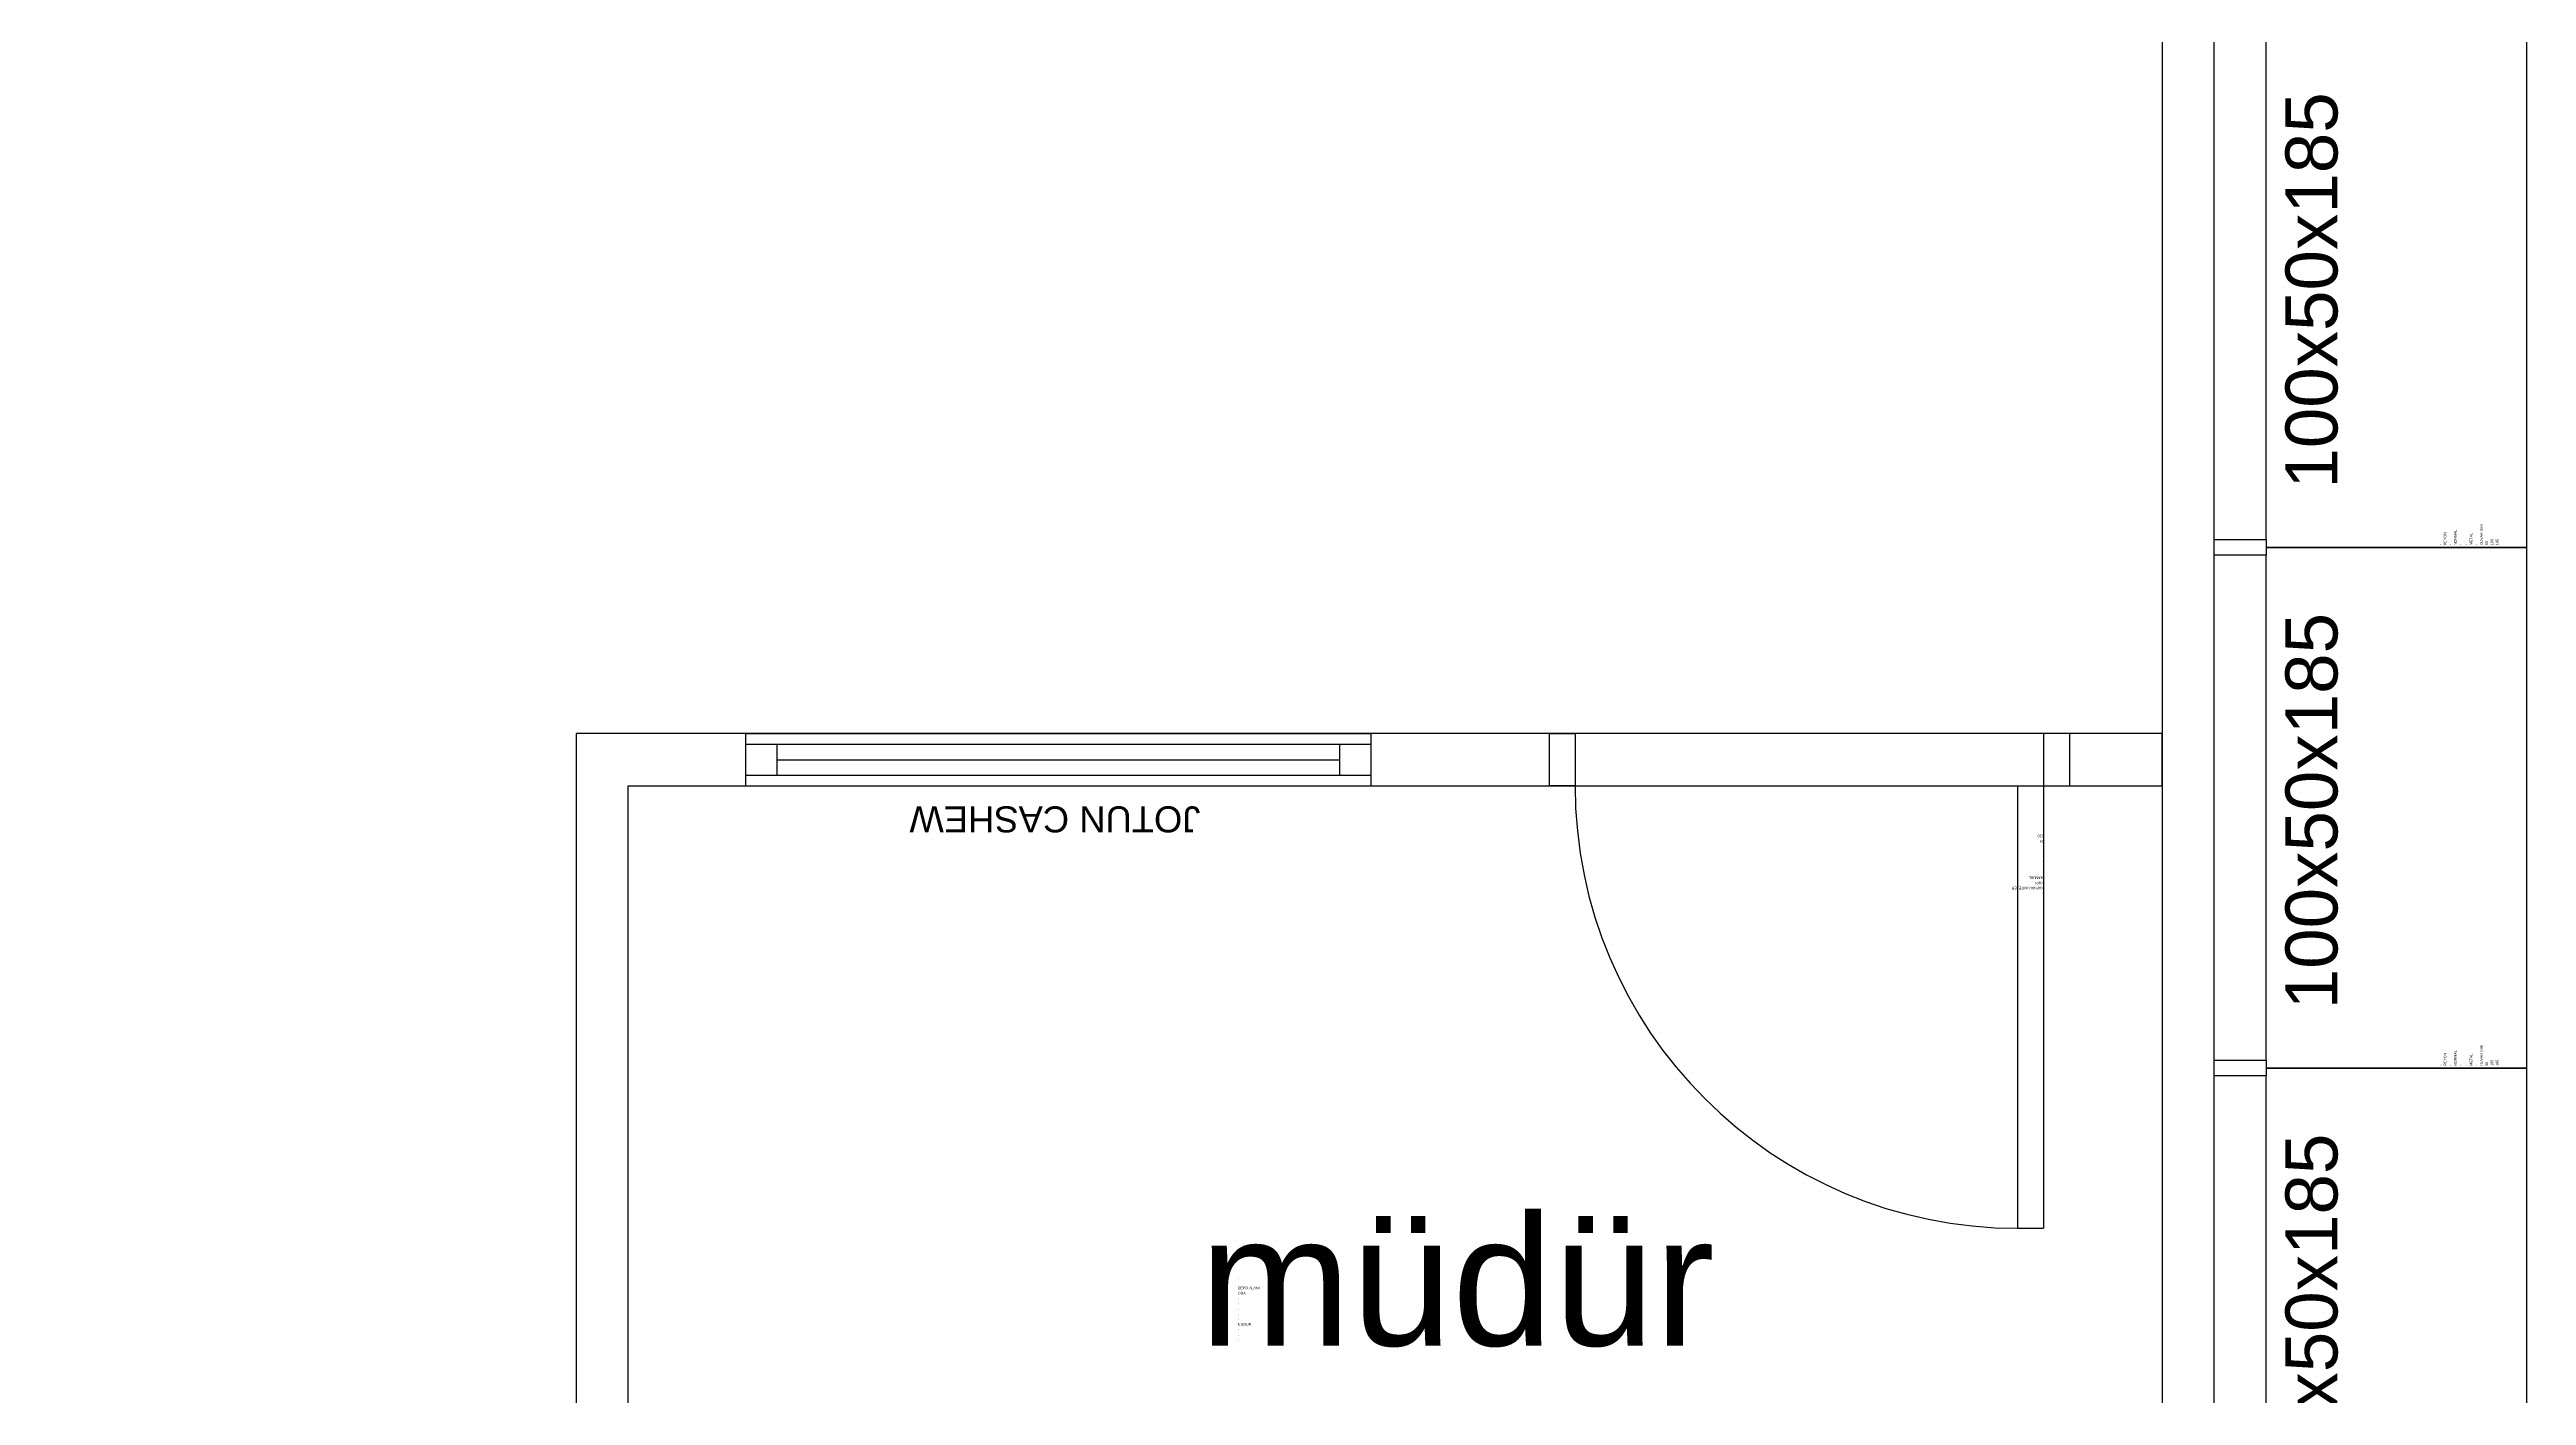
# Model space of a CAD drawing. Extents: x 2698 to 184165, y 3805 to 33846.
# Drawn here: x 163258.5 to 163734.3, y 30942.4 to 31200.9 of the extents above; entities that cross this region are included whole.
import ezdxf
from ezdxf.enums import TextEntityAlignment as Align

# ---------------------------------------------------------------- set-up
doc = ezdxf.new("R2010")
doc.units = 0
doc.header["$LTSCALE"] = 2
doc.layers.get('0').update_dxf_attribs({"color": 252, "linetype": 'CONTINUOUS'})
doc.layers.add('_MCA-0-MIM', color=252, linetype='CONTINUOUS', lineweight=18)
doc.layers.add('text', color=252, linetype='CONTINUOUS', lineweight=13)
for name, color, linetype in [('Alçıpan', 252, 'CONTINUOUS'), ('CAM', 252, 'CONTINUOUS'), ('depo tefriş', 252, 'CONTINUOUS'), ('KAPI', 252, 'CONTINUOUS'), ('mekanyazı', 252, 'CONTINUOUS'), ('Planogram', 252, 'CONTINUOUS'), ('reyon100', 252, 'CONTINUOUS')]:
    doc.layers.add(name, color=color, linetype=linetype)
doc.styles.get("Standard").update_dxf_attribs({"font": 'arial.ttf'})
doc.styles.add('Text Of Place', font='swissl.ttf', dxfattribs={"height": 50})
doc.styles.add('TÜRKER', font='arial.ttf', dxfattribs={"height": 60})

# ---------------------------------------------------------------- blocks, each defined once
blk = doc.blocks.new('*U138')
at = {"layer": 'reyon100'}
blk.add_lwpolyline([(1.5, 50), (98.5, 50), (98.5, 60), (101.5, 60), (101.5, 50), (100, 50), (100, 0), (0, 0), (0, 50), (-1.5, 50), (-1.5, 60), (1.5, 60)], close=True, dxfattribs=at)
at = {"layer": 'Planogram'}
for tag, p, height in [('ALAN', (0.44, 16.39), 0.5), ('ALT_TIP', (0.44, 14.39), 0.5), ('KILITLI', (0.44, 17.39), 0.1), ('TIP', (0.44, 15.39), 0.5), ('ALT_TANIM', (0.44, 12.39), 0.5), ('TANIM', (0.44, 13.39), 0.5), ('YAPI', (0.44, 10.39), 0.5), ('KAPAK', (0.44, 11.39), 0.5), ('KULLANIM_SEKLI', (0.44, 9.39), 0.5), ('YUKSEKLIK', (0.44, 5.39), 0.5), ('UZUNLUK', (0.44, 6.39), 0.5), ('KULLANIM', (0.44, 8.39), 0.5), ('DERINLIK', (0.44, 7.39), 0.5)]:
    blk.add_attdef(tag, p, '', height=height, dxfattribs=at)
at = {"layer": 'reyon100', "style": 'Text Of Place'}
blk.add_text('100x50x185', height=10, dxfattribs=at).set_placement((49.35, 36.3), align=Align.CENTER)
blk = doc.blocks.new('kapı 90cm')
at = {"layer": 'KAPI'}
for p, q in [((5, 0), (5, 95)), ((10, 95), (5, 95)), ((10, 10), (10, 95)), ((0, 0), (0, 10)), ((10, 10), (0, 10)), ((95, 0), (95, 10)), ((95, 10), (100, 10)), ((100, 0), (100, 10)), ((0, 0), (5, 0)), ((100, 0), (95, 0))]:
    blk.add_line(p, q, dxfattribs=at)
blk.add_arc((10, 10), 85, 0, 90, dxfattribs=at)
at = {"layer": 'Planogram'}
for tag, p, height in [('ALAN', (5, 30.42), 0.5), ('ALT_TIP', (5, 28.42), 0.5), ('KILITLI', (5, 31.42), 0.1), ('TIP', (5, 29.42), 0.5), ('ALT_TANIM', (5, 26.42), 0.5), ('TANIM', (5, 27.42), 0.5), ('YAPI', (5, 24.42), 0.5), ('KAPAK', (5, 25.42), 0.5), ('KULLANIM_SEKLI', (5, 23.42), 0.5), ('YUKSEKLIK', (5, 19.42), 0.5), ('UZUNLUK', (5, 20.42), 0.5), ('KULLANIM', (5, 22.42), 0.5), ('DERINLIK', (5, 21.42), 0.5)]:
    blk.add_attdef(tag, p, '', height=height, dxfattribs=at)
blk = doc.blocks.new('CAM')
at = {"layer": 'CAM'}
for p, q in [((12928.02, 1570.76), (12928.02, 1560.76)), ((13048.11, 1570.76), (12928.02, 1570.76)), ((13048.11, 1570.76), (13048.11, 1560.76)), ((13048.11, 1568.76), (12928.02, 1568.76)), ((12934.02, 1568.76), (12934.02, 1562.76)), ((13042.11, 1565.76), (12934.02, 1565.76)), ((13042.11, 1568.76), (13042.11, 1562.76)), ((13048.11, 1562.76), (12928.02, 1562.76)), ((13048.11, 1560.76), (12928.02, 1560.76))]:
    blk.add_line(p, q, dxfattribs=at)
blk = doc.blocks.new('müdür odası')
at = {"layer": 'Planogram'}
for tag, p, height in [('ALAN', (0, 11), 0.5), ('KILITLI', (0, 12), 0.1), ('TIP', (0, 10), 0.5), ('ALT_TIP', (0, 9), 0.5), ('ALT_TANIM', (0, 7), 0.5), ('TANIM', (0, 8), 0.5), ('YAPI', (0, 5), 0.5), ('KAPAK', (0, 6), 0.5), ('YUKSEKLIK', (0, 0), 0.5), ('UZUNLUK', (0, 1), 0.5), ('KULLANIM_SEKLI', (0, 4), 0.5), ('KULLANIM', (0, 3), 0.5), ('DERINLIK', (0, 2), 0.5)]:
    blk.add_attdef(tag, p, '', height=height, dxfattribs=at)
at = {"layer": 'text', "transparency": 33554687, "style": 'Text Of Place'}
blk.add_text('müdür', height=25, dxfattribs=at).set_placement((42.15, -0.83), align=Align.CENTER)
blk = doc.blocks.new('ZEMİN KAT')
at = {"layer": 'Alçıpan'}
for points in [[(170187.88, 30630.03), (171100.88, 30630.03), (171100.88, 31696.53), (169720.88, 31696.53), (169720.88, 32051.42), (169710.88, 32051.42), (169710.88, 31696.53), (169710.88, 31686.53), (171090.88, 31686.53), (171090.88, 30640.03), (170187.88, 30640.03)], [(171090.88, 31059.53), (171090.88, 31069.53), (170786.27, 31069.53), (170786.27, 30640.03), (170796.27, 30640.03), (170796.27, 31059.53)]]:
    blk.add_lwpolyline(points, close=True, dxfattribs=at)
at = {"rotation": 180}
blk.add_blockref('CAM', (183866.96, 32630.29), dxfattribs=at)
blk.add_blockref('müdür odası', (170913.34, 30952.82)).add_auto_attribs({'ALAN': '-', 'KILITLI': 'H', 'YUKSEKLIK': '-', 'UZUNLUK': '-', 'DERINLIK': '-', 'KULLANIM': 'MUDUR', 'KULLANIM_SEKLI': '-', 'YAPI': '-', 'KAPAK': '-', 'ALT_TANIM': '-', 'TANIM': '-', 'ALT_TIP': 'ODA', 'TIP': 'DEPO ALANI'})
at = {"layer": 'depo tefriş', "rotation": 180}
blk.add_blockref('kapı 90cm', (171073.13, 31069.53), dxfattribs=at).add_auto_attribs({'ALAN': '-', 'KILITLI': 'H', 'YUKSEKLIK': '210', 'UZUNLUK': '94', 'DERINLIK': '-', 'KULLANIM': '-', 'KULLANIM_SEKLI': '-', 'YAPI': '-', 'KAPAK': '-', 'ALT_TANIM': '-', 'TANIM': 'MANUEL', 'ALT_TIP': 'KAPI', 'TIP': 'KARMA UNITELER'})
at = {"layer": 'reyon100', "rotation": 90}
for p in [(171160.88, 31105.3), (171160.88, 31005.3), (171160.88, 30905.3)]:
    blk.add_blockref('*U138', p, dxfattribs=at).add_auto_attribs({'ALAN': '-', 'KILITLI': 'H', 'YUKSEKLIK': '185', 'UZUNLUK': '100', 'DERINLIK': '50', 'KULLANIM': 'DUVAR DIBI', 'KULLANIM_SEKLI': '-', 'YAPI': 'METAL', 'KAPAK': '-', 'ALT_TANIM': '-', 'TANIM': 'NORMAL', 'ALT_TIP': '-', 'TIP': 'REYON'})
for tag, p in [('PLN_ID', (172923.07, 31560.21)), ('FORMAT', (174194.75, 31176.9)), ('UNITE_SAYISI', (174194.95, 31176.65)), ('PLANOGRAM_ADI', (174195.28, 31176.24)), ('GRUP', (174195.11, 31176.44)), ('PLN_ID', (173932.96, 31088.8)), ('FORMAT', (173764.03, 30846.27)), ('UNITE_SAYISI', (173764.22, 30846.03)), ('GRUP', (173764.39, 30845.81)), ('PLANOGRAM_ADI', (173764.55, 30845.61)), ('PLN_ID', (173765.43, 30824.23)), ('PLN_ID', (173999.9, 30002.66)), ('FORMAT', (170580.58, 29917.48)), ('UNITE_SAYISI', (170580.78, 29917.24)), ('GRUP', (170580.94, 29917.03)), ('PLANOGRAM_ADI', (170581.11, 29916.83)), ('PLN_ID', (170581.99, 29895.45)), ('FORMAT', (169488.77, 29510.59)), ('UNITE_SAYISI', (169488.97, 29510.35)), ('GRUP', (169489.13, 29510.13)), ('PLANOGRAM_ADI', (169489.3, 29509.94)), ('PLN_ID', (169490.17, 29488.55)), ('FORMAT', (173143.41, 29324.4)), ('UNITE_SAYISI', (173143.61, 29324.16)), ('GRUP', (173143.77, 29323.95)), ('PLANOGRAM_ADI', (173143.94, 29323.75)), ('PLN_ID', (173144.81, 29302.36))]:
    blk.add_attdef(tag, p, '', height=0.162, rotation=35.4182)
at = {"color": 252}
for tag, p in [('FORMAT', (173517.63, 30361.88)), ('UNITE_SAYISI', (173517.82, 30361.64)), ('GRUP', (173517.99, 30361.43)), ('PLANOGRAM_ADI', (173518.15, 30361.23)), ('PLN_ID', (173519.03, 30339.85)), ('FORMAT', (174014.71, 29571.22)), ('UNITE_SAYISI', (174014.9, 29570.97)), ('GRUP', (174015.07, 29570.76)), ('PLANOGRAM_ADI', (174015.23, 29570.56)), ('PLN_ID', (174016.11, 29549.18))]:
    blk.add_attdef(tag, p, '', height=0.162, rotation=35.4182, dxfattribs=at)
at = {"layer": 'mekanyazı', "insert": (170906.17, 31050.57), "char_height": 5, "width": 218.2405, "attachment_point": 1, "rotation": 180, "style": 'TÜRKER'}
blk.add_mtext('{\\fArial|b0|i0|c162|p34;JOTUN CASHEW}', dxfattribs=at)
at = {"layer": 'Planogram'}
for tag, p, height, rotation in [('YUKSEKLIK', (172905.05, 31699.57), 0.5, 180), ('KULLANIM', (172905.05, 31696.57), 0.5, 180), ('UZUNLUK', (172905.05, 31698.57), 0.5, 180), ('DERINLIK', (172905.05, 31697.57), 0.5, 180), ('YUKSEKLIK', (173410.05, 31699.57), 0.5, 180), ('KULLANIM', (173410.05, 31696.57), 0.5, 180), ('UZUNLUK', (173410.05, 31698.57), 0.5, 180), ('DERINLIK', (173410.05, 31697.57), 0.5, 180), ('KULLANIM_SEKLI', (172905.05, 31695.57), 0.5, 180), ('ALT_TANIM', (172905.05, 31692.57), 0.5, 180), ('KAPAK', (172905.05, 31693.57), 0.5, 180), ('TANIM', (172905.05, 31691.57), 0.5, 180), ('YAPI', (172905.05, 31694.57), 0.5, 180), ('KULLANIM_SEKLI', (173410.05, 31695.57), 0.5, 180), ('ALT_TANIM', (173410.05, 31692.57), 0.5, 180), ('KAPAK', (173410.05, 31693.57), 0.5, 180), ('TANIM', (173410.05, 31691.57), 0.5, 180), ('YAPI', (173410.05, 31694.57), 0.5, 180), ('ALT_TIP', (172905.05, 31690.57), 0.5, 180), ('ALAN', (172905.05, 31688.57), 0.5, 180), ('TIP', (172905.05, 31689.57), 0.5, 180), ('KILITLI', (172905.05, 31687.57), 0.1, 180), ('ALT_TIP', (173410.05, 31690.57), 0.5, 180), ('ALAN', (173410.05, 31688.57), 0.5, 180), ('TIP', (173410.05, 31689.57), 0.5, 180), ('KILITLI', (173410.05, 31687.57), 0.1, 180), ('YUKSEKLIK', (173413.39, 31616), 0.5, 270), ('UZUNLUK', (173414.39, 31616), 0.5, 270), ('DERINLIK', (173415.39, 31616), 0.5, 270), ('KULLANIM', (173416.39, 31616), 0.5, 270), ('KULLANIM_SEKLI', (173417.39, 31616), 0.5, 270), ('YAPI', (173418.39, 31616), 0.5, 270), ('KAPAK', (173419.39, 31616), 0.5, 270), ('ALT_TANIM', (173420.39, 31616), 0.5, 270), ('TANIM', (173421.39, 31616), 0.5, 270), ('ALT_TIP', (173422.39, 31616), 0.5, 270), ('TIP', (173423.39, 31616), 0.5, 270), ('ALAN', (173424.39, 31616), 0.5, 270), ('KILITLI', (173425.39, 31616), 0.1, 270), ('YUKSEKLIK', (173511.98, 31599.42), 0.5, 180), ('KULLANIM', (173511.98, 31596.42), 0.5, 180), ('UZUNLUK', (173511.98, 31598.42), 0.5, 180), ('DERINLIK', (173511.98, 31597.42), 0.5, 180), ('YUKSEKLIK', (174141.98, 31599.42), 0.5, 180), ('KULLANIM', (174141.98, 31596.42), 0.5, 180), ('UZUNLUK', (174141.98, 31598.42), 0.5, 180), ('DERINLIK', (174141.98, 31597.42), 0.5, 180), ('KULLANIM_SEKLI', (173511.98, 31595.42), 0.5, 180), ('ALT_TANIM', (173511.98, 31592.42), 0.5, 180), ('KAPAK', (173511.98, 31593.42), 0.5, 180), ('TANIM', (173511.98, 31591.42), 0.5, 180), ('YAPI', (173511.98, 31594.42), 0.5, 180), ('KULLANIM_SEKLI', (174141.98, 31595.42), 0.5, 180), ('ALT_TANIM', (174141.98, 31592.42), 0.5, 180), ('KAPAK', (174141.98, 31593.42), 0.5, 180), ('TANIM', (174141.98, 31591.42), 0.5, 180), ('YAPI', (174141.98, 31594.42), 0.5, 180), ('ALT_TIP', (173511.98, 31590.42), 0.5, 180), ('ALAN', (173511.98, 31588.42), 0.5, 180), ('TIP', (173511.98, 31589.42), 0.5, 180), ('KILITLI', (173511.98, 31587.42), 0.1, 180), ('ALT_TIP', (174141.98, 31590.42), 0.5, 180), ('ALAN', (174141.98, 31588.42), 0.5, 180), ('TIP', (174141.98, 31589.42), 0.5, 180), ('KILITLI', (174141.98, 31587.42), 0.1, 180), ('YUKSEKLIK', (173413.39, 31517), 0.5, 270), ('UZUNLUK', (173414.39, 31517), 0.5, 270), ('DERINLIK', (173415.39, 31517), 0.5, 270), ('KULLANIM', (173416.39, 31517), 0.5, 270), ('KULLANIM_SEKLI', (173417.39, 31517), 0.5, 270), ('YAPI', (173418.39, 31517), 0.5, 270), ('KAPAK', (173419.39, 31517), 0.5, 270), ('ALT_TANIM', (173420.39, 31517), 0.5, 270), ('TANIM', (173421.39, 31517), 0.5, 270), ('ALT_TIP', (173422.39, 31517), 0.5, 270), ('TIP', (173423.39, 31517), 0.5, 270), ('ALAN', (173424.39, 31517), 0.5, 270), ('KILITLI', (173425.39, 31517), 0.1, 270), ('YUKSEKLIK', (174167.32, 31514.11), 0.5, 270), ('UZUNLUK', (174168.32, 31514.11), 0.5, 270), ('DERINLIK', (174169.32, 31514.11), 0.5, 270), ('KULLANIM', (174170.32, 31514.11), 0.5, 270), ('KULLANIM_SEKLI', (174171.32, 31514.11), 0.5, 270), ('YAPI', (174172.32, 31514.11), 0.5, 270), ('KAPAK', (174173.32, 31514.11), 0.5, 270), ('ALT_TANIM', (174174.32, 31514.11), 0.5, 270), ('TANIM', (174175.32, 31514.11), 0.5, 270), ('ALT_TIP', (174176.32, 31514.11), 0.5, 270), ('TIP', (174177.32, 31514.11), 0.5, 270), ('ALAN', (174178.32, 31514.11), 0.5, 270), ('KILITLI', (174179.32, 31514.11), 0.1, 270), ('KULLANIM_SEKLI', (174251.9, 31259.11), 0.5, 90), ('KILITLI', (174243.9, 31259.11), 0.1, 90), ('ALAN', (174244.9, 31259.11), 0.5, 90), ('TIP', (174245.9, 31259.11), 0.5, 90), ('ALT_TIP', (174246.9, 31259.11), 0.5, 90), ('TANIM', (174247.9, 31259.11), 0.5, 90), ('ALT_TANIM', (174248.9, 31259.11), 0.5, 90), ('KAPAK', (174249.9, 31259.11), 0.5, 90), ('YAPI', (174250.9, 31259.11), 0.5, 90), ('KULLANIM', (174252.9, 31259.11), 0.5, 90), ('DERINLIK', (174253.9, 31259.11), 0.5, 90), ('UZUNLUK', (174254.9, 31259.11), 0.5, 90), ('YUKSEKLIK', (174255.9, 31259.11), 0.5, 90), ('KULLANIM_SEKLI', (173992.31, 30934.24), 0.5, 90), ('ALAN', (173985.31, 30934.24), 0.5, 90), ('TIP', (173986.31, 30934.24), 0.5, 90), ('ALT_TIP', (173987.31, 30934.24), 0.5, 90), ('TANIM', (173988.31, 30934.24), 0.5, 90), ('ALT_TANIM', (173989.31, 30934.24), 0.5, 90), ('KAPAK', (173990.31, 30934.24), 0.5, 90), ('YAPI', (173991.31, 30934.24), 0.5, 90), ('KULLANIM', (173993.31, 30934.24), 0.5, 90), ('DERINLIK', (173994.31, 30934.24), 0.5, 90), ('UZUNLUK', (173995.31, 30934.24), 0.5, 90), ('YUKSEKLIK', (173996.31, 30934.24), 0.5, 90), ('YUKSEKLIK', (173907.74, 30934.24), 0.5, 270), ('UZUNLUK', (173908.74, 30934.24), 0.5, 270), ('DERINLIK', (173909.74, 30934.24), 0.5, 270), ('KULLANIM', (173910.74, 30934.24), 0.5, 270), ('KULLANIM_SEKLI', (173911.74, 30934.24), 0.5, 270), ('YAPI', (173912.74, 30934.24), 0.5, 270), ('KAPAK', (173913.74, 30934.24), 0.5, 270), ('ALT_TANIM', (173914.74, 30934.24), 0.5, 270), ('TANIM', (173915.74, 30934.24), 0.5, 270), ('ALT_TIP', (173916.74, 30934.24), 0.5, 270), ('TIP', (173917.74, 30934.24), 0.5, 270), ('ALAN', (173918.74, 30934.24), 0.5, 270), ('KILITLI', (173919.74, 30934.24), 0.1, 270), ('KILITLI', (173984.31, 30934.24), 0.1, 90), ('YUKSEKLIK', (169421.81, 30001.88), 0.5, 270), ('UZUNLUK', (169422.81, 30001.88), 0.5, 270), ('DERINLIK', (169423.81, 30001.88), 0.5, 270), ('KULLANIM', (169424.81, 30001.88), 0.5, 270), ('KULLANIM_SEKLI', (169425.81, 30001.88), 0.5, 270), ('YAPI', (169426.81, 30001.88), 0.5, 270), ('KAPAK', (169427.81, 30001.88), 0.5, 270), ('ALT_TANIM', (169428.81, 30001.88), 0.5, 270), ('TANIM', (169429.81, 30001.88), 0.5, 270), ('ALT_TIP', (169430.81, 30001.88), 0.5, 270), ('TIP', (169431.81, 30001.88), 0.5, 270), ('ALAN', (169432.81, 30001.88), 0.5, 270), ('KILITLI', (169433.81, 30001.88), 0.1, 270), ('YUKSEKLIK', (169420.38, 29996.88), 0.5, 270), ('UZUNLUK', (169421.38, 29996.88), 0.5, 270), ('DERINLIK', (169422.38, 29996.88), 0.5, 270), ('KULLANIM', (169423.38, 29996.88), 0.5, 270), ('KULLANIM_SEKLI', (169424.38, 29996.88), 0.5, 270), ('YAPI', (169425.38, 29996.88), 0.5, 270), ('KAPAK', (169426.38, 29996.88), 0.5, 270), ('ALT_TANIM', (169427.38, 29996.88), 0.5, 270), ('TANIM', (169428.38, 29996.88), 0.5, 270), ('ALT_TIP', (169429.38, 29996.88), 0.5, 270), ('TIP', (169430.38, 29996.88), 0.5, 270), ('ALAN', (169431.38, 29996.88), 0.5, 270), ('KILITLI', (169432.38, 29996.88), 0.1, 270), ('YUKSEKLIK', (169420.38, 29746.88), 0.5, 270), ('UZUNLUK', (169421.38, 29746.88), 0.5, 270), ('DERINLIK', (169422.38, 29746.88), 0.5, 270), ('KULLANIM', (169423.38, 29746.88), 0.5, 270), ('KULLANIM_SEKLI', (169424.38, 29746.88), 0.5, 270), ('YAPI', (169425.38, 29746.88), 0.5, 270), ('KAPAK', (169426.38, 29746.88), 0.5, 270), ('ALT_TANIM', (169427.38, 29746.88), 0.5, 270), ('TANIM', (169428.38, 29746.88), 0.5, 270), ('ALT_TIP', (169429.38, 29746.88), 0.5, 270), ('TIP', (169430.38, 29746.88), 0.5, 270), ('ALAN', (169431.38, 29746.88), 0.5, 270), ('KILITLI', (169432.38, 29746.88), 0.1, 270), ('YUKSEKLIK', (169421.81, 29496.88), 0.5, 270), ('UZUNLUK', (169422.81, 29496.88), 0.5, 270), ('DERINLIK', (169423.81, 29496.88), 0.5, 270), ('KULLANIM', (169424.81, 29496.88), 0.5, 270), ('KULLANIM_SEKLI', (169425.81, 29496.88), 0.5, 270), ('YAPI', (169426.81, 29496.88), 0.5, 270), ('KAPAK', (169427.81, 29496.88), 0.5, 270), ('ALT_TANIM', (169428.81, 29496.88), 0.5, 270), ('TANIM', (169429.81, 29496.88), 0.5, 270), ('ALT_TIP', (169430.81, 29496.88), 0.5, 270), ('TIP', (169431.81, 29496.88), 0.5, 270), ('ALAN', (169432.81, 29496.88), 0.5, 270), ('KILITLI', (169433.81, 29496.88), 0.1, 270)]:
    blk.add_attdef(tag, p, '', height=height, rotation=rotation, dxfattribs=at)
for tag, p, height in [('ALAN', (173761.98, 31526.63), 0.5), ('ALT_TIP', (173761.98, 31524.63), 0.5), ('KILITLI', (173761.98, 31527.63), 0.1), ('TIP', (173761.98, 31525.63), 0.5), ('ALAN', (173511.98, 31521.85), 0.5), ('ALT_TIP', (173511.98, 31519.85), 0.5), ('KILITLI', (173511.98, 31522.85), 0.1), ('TIP', (173511.98, 31520.85), 0.5), ('ALT_TANIM', (173761.98, 31522.63), 0.5), ('TANIM', (173761.98, 31523.63), 0.5), ('YAPI', (173761.98, 31520.63), 0.5), ('KAPAK', (173761.98, 31521.63), 0.5), ('KULLANIM_SEKLI', (173761.98, 31519.63), 0.5), ('ALT_TANIM', (173511.98, 31517.85), 0.5), ('TANIM', (173511.98, 31518.85), 0.5), ('YAPI', (173511.98, 31515.85), 0.5), ('KAPAK', (173511.98, 31516.85), 0.5), ('KULLANIM_SEKLI', (173511.98, 31514.85), 0.5), ('YUKSEKLIK', (173761.98, 31515.63), 0.5), ('UZUNLUK', (173761.98, 31516.63), 0.5), ('KULLANIM', (173761.98, 31518.63), 0.5), ('DERINLIK', (173761.98, 31517.63), 0.5), ('YUKSEKLIK', (173511.98, 31510.85), 0.5), ('UZUNLUK', (173511.98, 31511.85), 0.5), ('KULLANIM', (173511.98, 31513.85), 0.5), ('DERINLIK', (173511.98, 31512.85), 0.5), ('ALAN', (173279.27, 29266.91), 0.5), ('ALT_TIP', (173279.27, 29264.91), 0.5), ('KILITLI', (173279.27, 29267.91), 0.1), ('TIP', (173279.27, 29265.91), 0.5), ('ALT_TANIM', (173279.27, 29262.91), 0.5), ('TANIM', (173279.27, 29263.91), 0.5), ('YAPI', (173279.27, 29260.91), 0.5), ('KAPAK', (173279.27, 29261.91), 0.5), ('KULLANIM_SEKLI', (173279.27, 29259.91), 0.5), ('YUKSEKLIK', (173279.27, 29255.91), 0.5), ('KULLANIM', (173279.27, 29258.91), 0.5), ('DERINLIK', (173279.27, 29257.91), 0.5), ('UZUNLUK', (173279.27, 29256.91), 0.5)]:
    blk.add_attdef(tag, p, '', height=height, dxfattribs=at)
at = {"layer": 'Planogram', "color": 252}
for tag, p, height in [('ALAN', (173023.25, 31229.96), 0.5), ('KILITLI', (173023.25, 31230.96), 0.1), ('ALAN', (173383.38, 31229.96), 0.5), ('KILITLI', (173383.38, 31230.96), 0.1), ('ALT_TIP', (173023.25, 31227.96), 0.5), ('ALT_TANIM', (173023.25, 31225.96), 0.5), ('TIP', (173023.25, 31228.96), 0.5), ('TANIM', (173023.25, 31226.96), 0.5), ('KAPAK', (173023.25, 31224.96), 0.5), ('ALT_TIP', (173383.38, 31227.96), 0.5), ('ALT_TANIM', (173383.38, 31225.96), 0.5), ('TIP', (173383.38, 31228.96), 0.5), ('TANIM', (173383.38, 31226.96), 0.5), ('KAPAK', (173383.38, 31224.96), 0.5), ('YAPI', (173023.25, 31223.96), 0.5), ('KULLANIM_SEKLI', (173023.25, 31222.96), 0.5), ('KULLANIM', (173023.25, 31221.96), 0.5), ('DERINLIK', (173023.25, 31220.96), 0.5), ('UZUNLUK', (173023.25, 31219.96), 0.5), ('YAPI', (173383.38, 31223.96), 0.5), ('UZUNLUK', (173383.38, 31219.96), 0.5), ('KULLANIM_SEKLI', (173383.38, 31222.96), 0.5), ('KULLANIM', (173383.38, 31221.96), 0.5), ('DERINLIK', (173383.38, 31220.96), 0.5), ('YUKSEKLIK', (173023.25, 31218.96), 0.5), ('YUKSEKLIK', (173383.38, 31218.96), 0.5), ('ALAN', (173023.25, 30403.96), 0.5), ('ALT_TIP', (173023.25, 30401.96), 0.5), ('KILITLI', (173023.25, 30404.96), 0.1), ('TIP', (173023.25, 30402.96), 0.5), ('ALT_TANIM', (173023.25, 30399.96), 0.5), ('TANIM', (173023.25, 30400.96), 0.5), ('YAPI', (173023.25, 30397.96), 0.5), ('KAPAK', (173023.25, 30398.96), 0.5), ('KULLANIM_SEKLI', (173023.25, 30396.96), 0.5), ('YUKSEKLIK', (173023.25, 30392.96), 0.5), ('KULLANIM', (173023.25, 30395.96), 0.5), ('DERINLIK', (173023.25, 30394.96), 0.5), ('UZUNLUK', (173023.25, 30393.96), 0.5), ('ALAN', (173385.25, 30353.96), 0.5), ('KILITLI', (173385.25, 30354.96), 0.1), ('ALT_TIP', (173385.25, 30351.96), 0.5), ('ALT_TANIM', (173385.25, 30349.96), 0.5), ('TIP', (173385.25, 30352.96), 0.5), ('TANIM', (173385.25, 30350.96), 0.5), ('YAPI', (173385.25, 30347.96), 0.5), ('KAPAK', (173385.25, 30348.96), 0.5), ('KULLANIM_SEKLI', (173385.25, 30346.96), 0.5), ('KULLANIM', (173385.25, 30345.96), 0.5), ('DERINLIK', (173385.25, 30344.96), 0.5), ('YUKSEKLIK', (173385.25, 30342.96), 0.5), ('UZUNLUK', (173385.25, 30343.96), 0.5)]:
    blk.add_attdef(tag, p, '', height=height, dxfattribs=at)
for tag, p, height, rotation in [('YUKSEKLIK', (173386.68, 31217.53), 0.5, 270), ('UZUNLUK', (173387.68, 31217.53), 0.5, 270), ('DERINLIK', (173388.68, 31217.53), 0.5, 270), ('KULLANIM', (173389.68, 31217.53), 0.5, 270), ('KULLANIM_SEKLI', (173390.68, 31217.53), 0.5, 270), ('YAPI', (173391.68, 31217.53), 0.5, 270), ('KAPAK', (173392.68, 31217.53), 0.5, 270), ('ALT_TANIM', (173393.68, 31217.53), 0.5, 270), ('TANIM', (173394.68, 31217.53), 0.5, 270), ('ALT_TIP', (173395.68, 31217.53), 0.5, 270), ('TIP', (173396.68, 31217.53), 0.5, 270), ('ALAN', (173397.68, 31217.53), 0.5, 270), ('KILITLI', (173398.68, 31217.53), 0.1, 270), ('ALT_TIP', (173098.83, 31032.53), 0.5, 90), ('TANIM', (173099.83, 31032.53), 0.5, 90), ('ALT_TANIM', (173100.83, 31032.53), 0.5, 90), ('KAPAK', (173101.83, 31032.53), 0.5, 90), ('KULLANIM_SEKLI', (173103.83, 31032.53), 0.5, 90), ('KULLANIM', (173104.83, 31032.53), 0.5, 90), ('DERINLIK', (173105.83, 31032.53), 0.5, 90), ('UZUNLUK', (173106.83, 31032.53), 0.5, 90), ('YUKSEKLIK', (173107.83, 31032.53), 0.5, 90), ('ALT_TIP', (173197.83, 31032.53), 0.5, 90), ('TANIM', (173198.83, 31032.53), 0.5, 90), ('ALT_TANIM', (173199.83, 31032.53), 0.5, 90), ('KAPAK', (173200.83, 31032.53), 0.5, 90), ('KULLANIM_SEKLI', (173202.83, 31032.53), 0.5, 90), ('KULLANIM', (173203.83, 31032.53), 0.5, 90), ('DERINLIK', (173204.83, 31032.53), 0.5, 90), ('UZUNLUK', (173205.83, 31032.53), 0.5, 90), ('YUKSEKLIK', (173206.83, 31032.53), 0.5, 90), ('KILITLI', (173095.83, 31032.53), 0.1, 90), ('ALAN', (173096.83, 31032.53), 0.5, 90), ('TIP', (173097.83, 31032.53), 0.5, 90), ('YAPI', (173102.83, 31032.53), 0.5, 90), ('KILITLI', (173194.83, 31032.53), 0.1, 90), ('ALAN', (173195.83, 31032.53), 0.5, 90), ('TIP', (173196.83, 31032.53), 0.5, 90), ('YAPI', (173201.83, 31032.53), 0.5, 90), ('YUKSEKLIK', (173386.68, 31007.53), 0.5, 270), ('UZUNLUK', (173387.68, 31007.53), 0.5, 270), ('DERINLIK', (173388.68, 31007.53), 0.5, 270), ('KULLANIM', (173389.68, 31007.53), 0.5, 270), ('KULLANIM_SEKLI', (173390.68, 31007.53), 0.5, 270), ('YAPI', (173391.68, 31007.53), 0.5, 270), ('KAPAK', (173392.68, 31007.53), 0.5, 270), ('ALT_TANIM', (173393.68, 31007.53), 0.5, 270), ('TANIM', (173394.68, 31007.53), 0.5, 270), ('ALT_TIP', (173395.68, 31007.53), 0.5, 270), ('TIP', (173396.68, 31007.53), 0.5, 270), ('ALAN', (173397.68, 31007.53), 0.5, 270), ('KILITLI', (173398.68, 31007.53), 0.1, 270), ('KULLANIM_SEKLI', (173564.83, 30868.53), 0.5, 90), ('YUKSEKLIK', (173485.68, 30868.53), 0.5, 270), ('UZUNLUK', (173486.68, 30868.53), 0.5, 270), ('DERINLIK', (173487.68, 30868.53), 0.5, 270), ('KULLANIM', (173488.68, 30868.53), 0.5, 270), ('KULLANIM_SEKLI', (173489.68, 30868.53), 0.5, 270), ('YAPI', (173490.68, 30868.53), 0.5, 270), ('KAPAK', (173491.68, 30868.53), 0.5, 270), ('ALT_TANIM', (173492.68, 30868.53), 0.5, 270), ('TANIM', (173493.68, 30868.53), 0.5, 270), ('ALT_TIP', (173494.68, 30868.53), 0.5, 270), ('TIP', (173495.68, 30868.53), 0.5, 270), ('ALAN', (173496.68, 30868.53), 0.5, 270), ('KILITLI', (173497.68, 30868.53), 0.1, 270), ('KILITLI', (173556.83, 30868.53), 0.1, 90), ('ALAN', (173557.83, 30868.53), 0.5, 90), ('TIP', (173558.83, 30868.53), 0.5, 90), ('ALT_TIP', (173559.83, 30868.53), 0.5, 90), ('TANIM', (173560.83, 30868.53), 0.5, 90), ('ALT_TANIM', (173561.83, 30868.53), 0.5, 90), ('KAPAK', (173562.83, 30868.53), 0.5, 90), ('YAPI', (173563.83, 30868.53), 0.5, 90), ('KULLANIM', (173565.83, 30868.53), 0.5, 90), ('DERINLIK', (173566.83, 30868.53), 0.5, 90), ('UZUNLUK', (173567.83, 30868.53), 0.5, 90), ('YUKSEKLIK', (173568.83, 30868.53), 0.5, 90), ('ALAN', (173096.83, 30847.53), 0.5, 90), ('ALT_TIP', (173098.83, 30847.53), 0.5, 90), ('TANIM', (173099.83, 30847.53), 0.5, 90), ('ALT_TANIM', (173100.83, 30847.53), 0.5, 90), ('KAPAK', (173101.83, 30847.53), 0.5, 90), ('KULLANIM_SEKLI', (173103.83, 30847.53), 0.5, 90), ('KULLANIM', (173104.83, 30847.53), 0.5, 90), ('DERINLIK', (173105.83, 30847.53), 0.5, 90), ('UZUNLUK', (173106.83, 30847.53), 0.5, 90), ('YUKSEKLIK', (173107.83, 30847.53), 0.5, 90), ('ALAN', (173195.83, 30847.53), 0.5, 90), ('ALT_TIP', (173197.83, 30847.53), 0.5, 90), ('TANIM', (173198.83, 30847.53), 0.5, 90), ('ALT_TANIM', (173199.83, 30847.53), 0.5, 90), ('KAPAK', (173200.83, 30847.53), 0.5, 90), ('KULLANIM_SEKLI', (173202.83, 30847.53), 0.5, 90), ('KULLANIM', (173203.83, 30847.53), 0.5, 90), ('DERINLIK', (173204.83, 30847.53), 0.5, 90), ('UZUNLUK', (173205.83, 30847.53), 0.5, 90), ('YUKSEKLIK', (173206.83, 30847.53), 0.5, 90), ('KILITLI', (173095.83, 30847.53), 0.1, 90), ('TIP', (173097.83, 30847.53), 0.5, 90), ('YAPI', (173102.83, 30847.53), 0.5, 90), ('KILITLI', (173194.83, 30847.53), 0.1, 90), ('TIP', (173196.83, 30847.53), 0.5, 90), ('YAPI', (173201.83, 30847.53), 0.5, 90), ('KULLANIM_SEKLI', (173103.83, 30662.53), 0.5, 90), ('KULLANIM_SEKLI', (173202.83, 30662.53), 0.5, 90), ('ALAN', (173096.83, 30662.53), 0.5, 90), ('TIP', (173097.83, 30662.53), 0.5, 90), ('ALT_TIP', (173098.83, 30662.53), 0.5, 90), ('TANIM', (173099.83, 30662.53), 0.5, 90), ('ALT_TANIM', (173100.83, 30662.53), 0.5, 90), ('KAPAK', (173101.83, 30662.53), 0.5, 90), ('YAPI', (173102.83, 30662.53), 0.5, 90), ('KULLANIM', (173104.83, 30662.53), 0.5, 90), ('DERINLIK', (173105.83, 30662.53), 0.5, 90), ('UZUNLUK', (173106.83, 30662.53), 0.5, 90), ('YUKSEKLIK', (173107.83, 30662.53), 0.5, 90), ('ALAN', (173195.83, 30662.53), 0.5, 90), ('TIP', (173196.83, 30662.53), 0.5, 90), ('ALT_TIP', (173197.83, 30662.53), 0.5, 90), ('TANIM', (173198.83, 30662.53), 0.5, 90), ('ALT_TANIM', (173199.83, 30662.53), 0.5, 90), ('KAPAK', (173200.83, 30662.53), 0.5, 90), ('YAPI', (173201.83, 30662.53), 0.5, 90), ('KULLANIM', (173203.83, 30662.53), 0.5, 90), ('DERINLIK', (173204.83, 30662.53), 0.5, 90), ('UZUNLUK', (173205.83, 30662.53), 0.5, 90), ('YUKSEKLIK', (173206.83, 30662.53), 0.5, 90), ('KILITLI', (173095.83, 30662.53), 0.1, 90), ('KILITLI', (173194.83, 30662.53), 0.1, 90), ('YUKSEKLIK', (173485.68, 30658.53), 0.5, 270), ('UZUNLUK', (173486.68, 30658.53), 0.5, 270), ('DERINLIK', (173487.68, 30658.53), 0.5, 270), ('KULLANIM', (173488.68, 30658.53), 0.5, 270), ('KULLANIM_SEKLI', (173489.68, 30658.53), 0.5, 270), ('YAPI', (173490.68, 30658.53), 0.5, 270), ('KAPAK', (173491.68, 30658.53), 0.5, 270), ('ALT_TANIM', (173492.68, 30658.53), 0.5, 270), ('TANIM', (173493.68, 30658.53), 0.5, 270), ('ALT_TIP', (173494.68, 30658.53), 0.5, 270), ('TIP', (173495.68, 30658.53), 0.5, 270), ('ALAN', (173496.68, 30658.53), 0.5, 270), ('KILITLI', (173497.68, 30658.53), 0.1, 270), ('ALT_TANIM', (173462.83, 30612.53), 0.5, 90), ('KULLANIM_SEKLI', (173465.83, 30612.53), 0.5, 90), ('KULLANIM', (173466.83, 30612.53), 0.5, 90), ('YUKSEKLIK', (173469.83, 30612.53), 0.5, 90), ('KILITLI', (173457.83, 30612.53), 0.1, 90), ('ALAN', (173458.83, 30612.53), 0.5, 90), ('TIP', (173459.83, 30612.53), 0.5, 90), ('ALT_TIP', (173460.83, 30612.53), 0.5, 90), ('TANIM', (173461.83, 30612.53), 0.5, 90), ('KAPAK', (173463.83, 30612.53), 0.5, 90), ('YAPI', (173464.83, 30612.53), 0.5, 90), ('DERINLIK', (173467.83, 30612.53), 0.5, 90), ('UZUNLUK', (173468.83, 30612.53), 0.5, 90), ('KULLANIM_SEKLI', (173103.83, 30477.53), 0.5, 90), ('KULLANIM_SEKLI', (173202.83, 30477.53), 0.5, 90), ('ALAN', (173096.83, 30477.53), 0.5, 90), ('TIP', (173097.83, 30477.53), 0.5, 90), ('ALT_TIP', (173098.83, 30477.53), 0.5, 90), ('TANIM', (173099.83, 30477.53), 0.5, 90), ('ALT_TANIM', (173100.83, 30477.53), 0.5, 90), ('KAPAK', (173101.83, 30477.53), 0.5, 90), ('YAPI', (173102.83, 30477.53), 0.5, 90), ('KULLANIM', (173104.83, 30477.53), 0.5, 90), ('DERINLIK', (173105.83, 30477.53), 0.5, 90), ('UZUNLUK', (173106.83, 30477.53), 0.5, 90), ('YUKSEKLIK', (173107.83, 30477.53), 0.5, 90), ('ALAN', (173195.83, 30477.53), 0.5, 90), ('TIP', (173196.83, 30477.53), 0.5, 90), ('ALT_TIP', (173197.83, 30477.53), 0.5, 90), ('TANIM', (173198.83, 30477.53), 0.5, 90), ('ALT_TANIM', (173199.83, 30477.53), 0.5, 90), ('KAPAK', (173200.83, 30477.53), 0.5, 90), ('YAPI', (173201.83, 30477.53), 0.5, 90), ('KULLANIM', (173203.83, 30477.53), 0.5, 90), ('DERINLIK', (173204.83, 30477.53), 0.5, 90), ('UZUNLUK', (173205.83, 30477.53), 0.5, 90), ('YUKSEKLIK', (173206.83, 30477.53), 0.5, 90), ('KILITLI', (173095.83, 30477.53), 0.1, 90), ('KILITLI', (173194.83, 30477.53), 0.1, 90), ('ALT_TANIM', (173462.83, 30427.53), 0.5, 90), ('KULLANIM_SEKLI', (173465.83, 30427.53), 0.5, 90), ('KULLANIM', (173466.83, 30427.53), 0.5, 90), ('DERINLIK', (173467.83, 30427.53), 0.5, 90), ('UZUNLUK', (173468.83, 30427.53), 0.5, 90), ('YUKSEKLIK', (173469.83, 30427.53), 0.5, 90), ('KILITLI', (173457.83, 30427.53), 0.1, 90), ('ALAN', (173458.83, 30427.53), 0.5, 90), ('TIP', (173459.83, 30427.53), 0.5, 90), ('ALT_TIP', (173460.83, 30427.53), 0.5, 90), ('TANIM', (173461.83, 30427.53), 0.5, 90), ('KAPAK', (173463.83, 30427.53), 0.5, 90), ('YAPI', (173464.83, 30427.53), 0.5, 90), ('YUKSEKLIK', (173408.09, 29970.54), 0.5, 270), ('UZUNLUK', (173409.09, 29970.54), 0.5, 270), ('DERINLIK', (173410.09, 29970.54), 0.5, 270), ('KULLANIM', (173411.09, 29970.54), 0.5, 270), ('KULLANIM_SEKLI', (173412.09, 29970.54), 0.5, 270), ('YAPI', (173413.09, 29970.54), 0.5, 270), ('KAPAK', (173414.09, 29970.54), 0.5, 270), ('ALT_TANIM', (173415.09, 29970.54), 0.5, 270), ('TANIM', (173416.09, 29970.54), 0.5, 270), ('ALT_TIP', (173417.09, 29970.54), 0.5, 270), ('TIP', (173418.09, 29970.54), 0.5, 270), ('ALAN', (173419.09, 29970.54), 0.5, 270), ('KILITLI', (173420.09, 29970.54), 0.1, 270), ('YUKSEKLIK', (173494.09, 29970.54), 0.5, 270), ('UZUNLUK', (173495.09, 29970.54), 0.5, 270), ('DERINLIK', (173496.09, 29970.54), 0.5, 270), ('KULLANIM', (173497.09, 29970.54), 0.5, 270), ('KULLANIM_SEKLI', (173498.09, 29970.54), 0.5, 270), ('YAPI', (173499.09, 29970.54), 0.5, 270), ('KAPAK', (173500.09, 29970.54), 0.5, 270), ('ALT_TANIM', (173501.09, 29970.54), 0.5, 270), ('TANIM', (173502.09, 29970.54), 0.5, 270), ('ALT_TIP', (173503.09, 29970.54), 0.5, 270), ('TIP', (173504.09, 29970.54), 0.5, 270), ('ALAN', (173505.09, 29970.54), 0.5, 270), ('KILITLI', (173506.09, 29970.54), 0.1, 270), ('KULLANIM_SEKLI', (174064.45, 29449.65), 0.5, 90), ('ALAN', (174057.45, 29449.65), 0.5, 90), ('TIP', (174058.45, 29449.65), 0.5, 90), ('ALT_TIP', (174059.45, 29449.65), 0.5, 90), ('TANIM', (174060.45, 29449.65), 0.5, 90), ('ALT_TANIM', (174061.45, 29449.65), 0.5, 90), ('KAPAK', (174062.45, 29449.65), 0.5, 90), ('YAPI', (174063.45, 29449.65), 0.5, 90), ('KULLANIM', (174065.45, 29449.65), 0.5, 90), ('DERINLIK', (174066.45, 29449.65), 0.5, 90), ('UZUNLUK', (174067.45, 29449.65), 0.5, 90), ('YUKSEKLIK', (174068.45, 29449.65), 0.5, 90), ('KILITLI', (174056.45, 29449.65), 0.1, 90)]:
    blk.add_attdef(tag, p, '', height=height, rotation=rotation, dxfattribs=at)

msp = doc.modelspace()

# ---------------------------------------------------------------- block references
at = {"layer": '_MCA-0-MIM'}
msp.add_blockref('ZEMİN KAT', (-7426.56, 0), dxfattribs=at)

doc.saveas('drawing.dxf')
